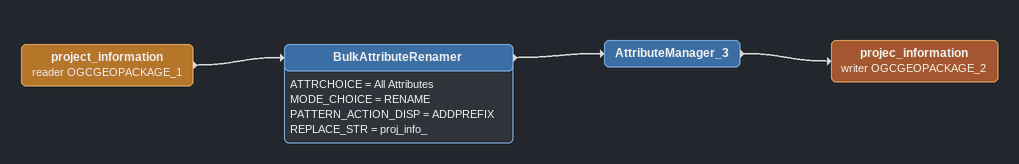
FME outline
project_information (reader OGCGEOPACKAGE_1)
    -> BulkAttributeRenamer
BulkAttributeRenamer
    ATTRCHOICE = All Attributes
    MODE_CHOICE = RENAME
    PATTERN_ACTION_DISP = ADDPREFIX
    REPLACE_STR = proj_info_
    -> AttributeManager_3
AttributeManager_3
    -> projec_information (writer OGCGEOPACKAGE_2)
projec_information (writer OGCGEOPACKAGE_2)
